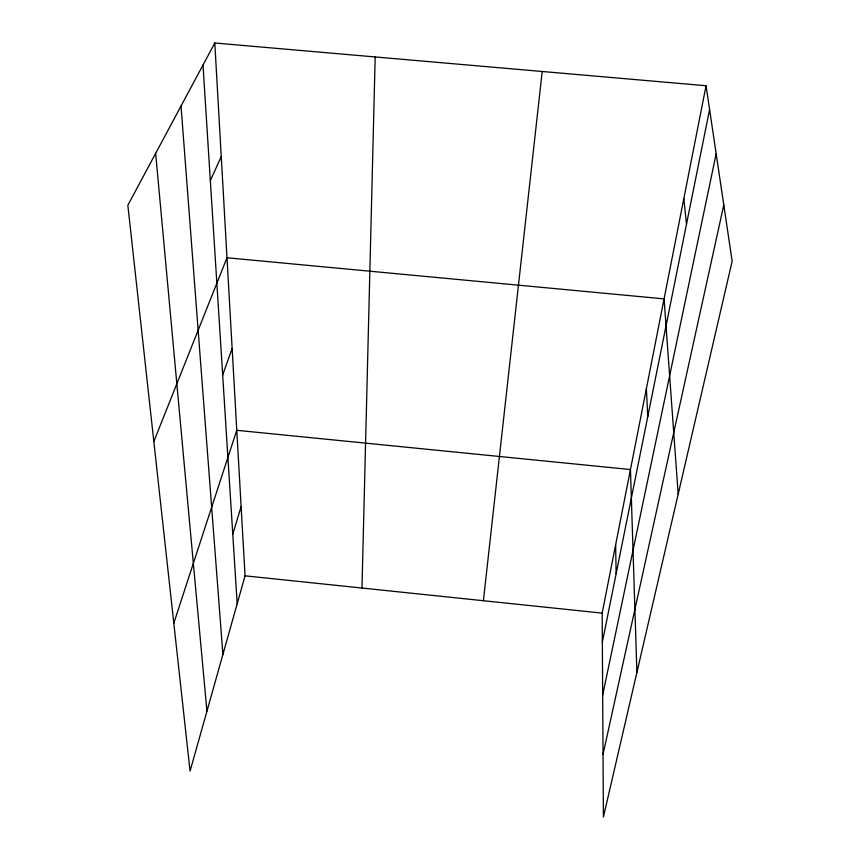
<?xml version="1.0" encoding="UTF-8"?>
<svg xmlns="http://www.w3.org/2000/svg" width="860" height="860" viewBox="0 0 860 860"><rect width="100%" height="100%" fill="white"/><g stroke="black" fill="none" stroke-linecap="round" stroke-linejoin="round"><path stroke-width="1.29" d="M361.974 588.036L375.186 56.953M483.395 600.721L542.198 71.487M706.06 85.742L732.15 261.203L603.408 817L602.172 613.126L706.06 85.742L214.806 43L127.85 205.239L190.071 771.097L245.046 575.824L214.806 43M602.344 642.216L709.597 109.478M602.666 695.149L716.176 153.746M603.032 754.37L723.787 204.97M232.78 534.221L241.112 506.572M173.806 623.21L236.779 430.301L630.455 469.538L636.905 672.402M222.675 374.992L232.146 348.493M153.832 441.556L226.997 257.763L664.081 298.871L678.185 494.156M210.345 180.611L221.256 156.574M245.046 575.824L602.172 613.126M683.84 198.542L686.495 224.202M155.649 153.37L206.938 711.188M181.03 106.016L222.901 654.481M203.003 65.016L237.188 603.741M646.387 388.677L647.763 416.606M615.62 544.832L616.136 573.749"/></g></svg>
